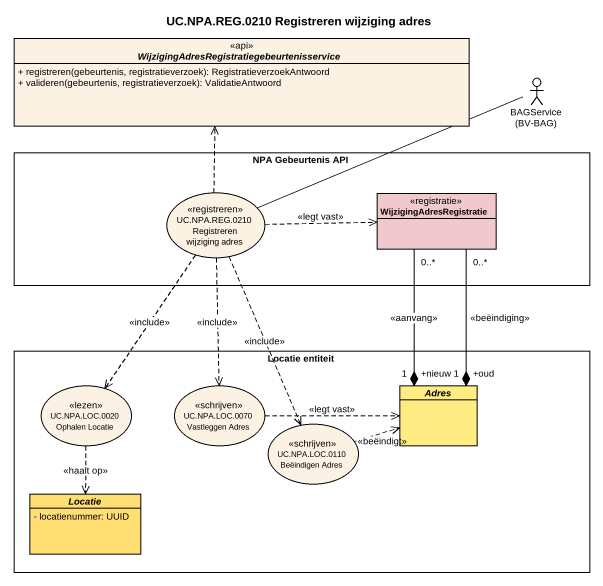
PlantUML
@startuml
title UC.NPA.REG.0210 Registreren wijziging adres
allowmixing
hide circle
hide empty members
skinparam classAttributeIconSize 0
interface "WijzigingAdresRegistratiegebeurtenisservice" as WijzigingAdresRegistratiegeb <<api>> {
  + registreren(gebeurtenis, registratieverzoek): RegistratieverzoekAntwoord
  + valideren(gebeurtenis, registratieverzoek): ValidatieAntwoord
}
actor "BAGService (BV-BAG)" as BAGService_BV_BAG
rectangle "NPA Gebeurtenis API" as NPA_Gebeurtenis_API {
  usecase "UC.NPA.REG.0210 Registreren wijziging adres" as UC_NPA_REG_0210_Registreren <<registreren>>
  class WijzigingAdresRegistratie <<registratie>> #F0C8CD
}
rectangle "Locatie entiteit" as Locatie_entiteit {
  usecase "UC.NPA.LOC.0020 Ophalen Locatie" as UC_NPA_LOC_0020_Ophalen <<lezen>>
  usecase "UC.NPA.LOC.0070 Vastleggen Adres" as UC_NPA_LOC_0070_Vastleggen <<schrijven>>
  abstract class Adres #FFED83
  usecase "UC.NPA.LOC.0110 Beëindigen Adres" as UC_NPA_LOC_0110_Beëindigen <<schrijven>>
  abstract class Locatie #FFDE73 {
    - locatienummer: UUID
  }
}
UC_NPA_REG_0210_Registreren .up.> WijzigingAdresRegistratiegeb
UC_NPA_REG_0210_Registreren -right- BAGService_BV_BAG
UC_NPA_REG_0210_Registreren .right.> WijzigingAdresRegistratie : <<legt vast>>
UC_NPA_REG_0210_Registreren ..> UC_NPA_LOC_0020_Ophalen : <<include>>
UC_NPA_REG_0210_Registreren ..> UC_NPA_LOC_0070_Vastleggen : <<include>>
UC_NPA_REG_0210_Registreren ..> UC_NPA_LOC_0110_Beëindigen : <<include>>
WijzigingAdresRegistratie "0..*" --* "+nieuw\n1" Adres : <<aanvang>>
WijzigingAdresRegistratie "0..*" --* "+oud\n1" Adres : <<beëindiging>>
UC_NPA_LOC_0020_Ophalen ..> Locatie : <<haalt op>>
UC_NPA_LOC_0070_Vastleggen .right.> Adres : <<legt vast>>
UC_NPA_LOC_0110_Beëindigen .right.> Adres : <<beëindigt>>
@enduml
